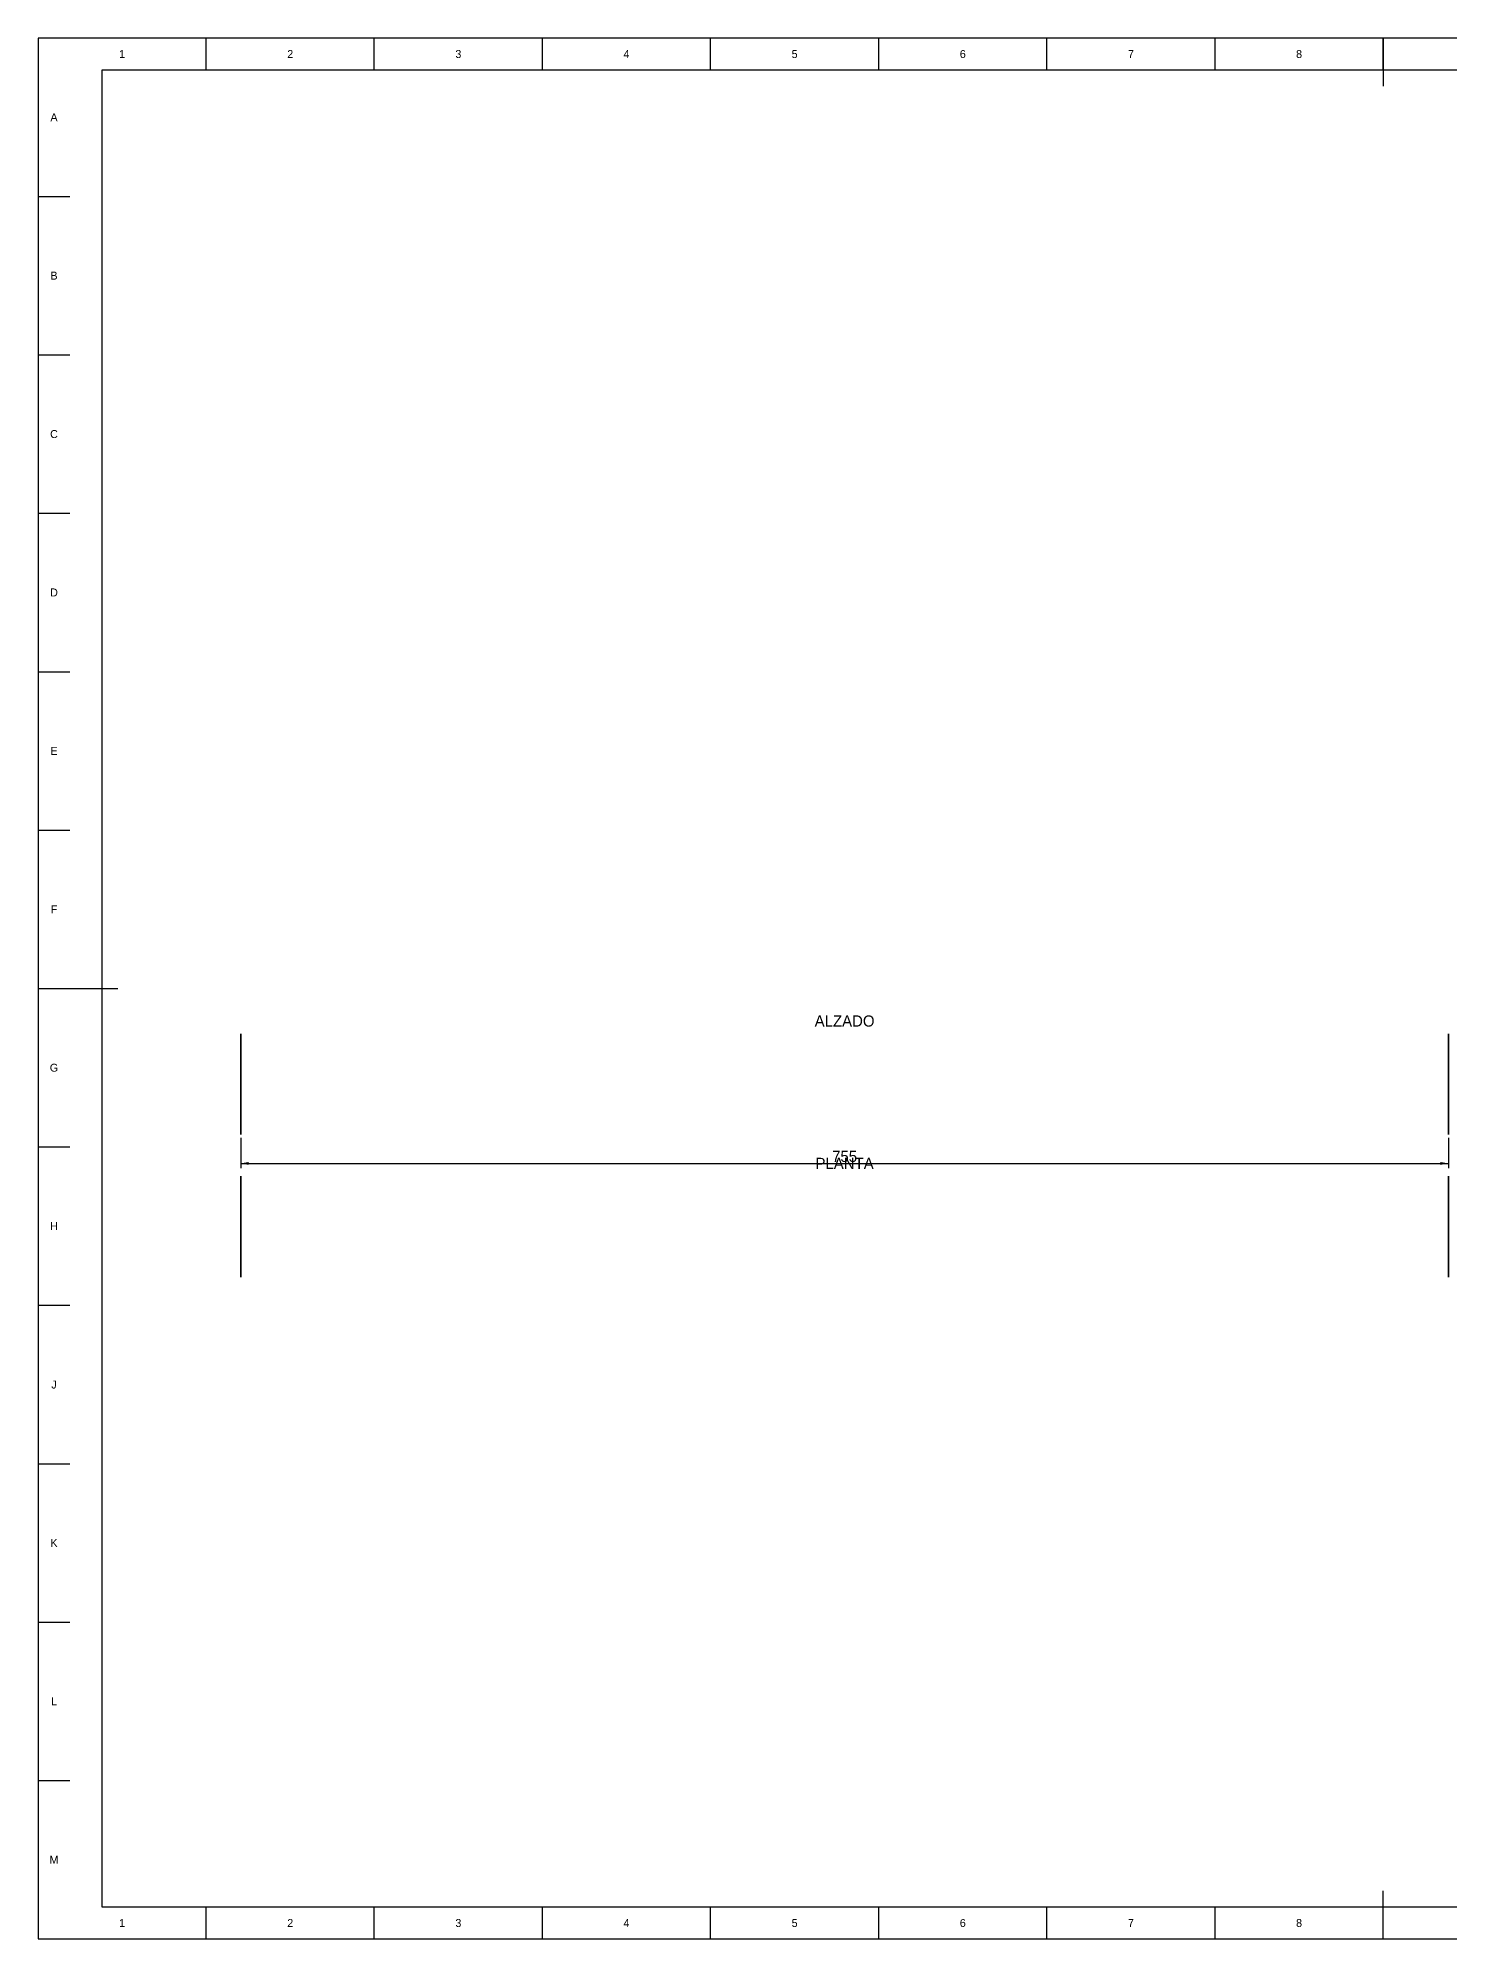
# Model space of a CAD drawing. Extents: x 0 to 1682, y 0 to 1188.
# Drawn here: x 0 to 883, y 0 to 1188 of the extents above; entities that cross this region are included whole.
import ezdxf
from ezdxf.enums import TextEntityAlignment as Align

# ---------------------------------------------------------------- set-up
doc = ezdxf.new("R2010")
doc.units = 0
for name, color, linetype in [('COTAS', 7, 'CONTINUOUS'), ('FINA', 7, 'CONTINUOUS'), ('NORMA', 7, 'CONTINUOUS'), ('TEXTO', 7, 'CONTINUOUS'), ('VISIBLE', 7, 'CONTINUOUS')]:
    doc.layers.add(name, color=color, linetype=linetype)

msp = doc.modelspace()

# ---------------------------------------------------------------- linework, layer by layer
at = {"layer": 'COTAS'}
for p, q in [((126.7933, 500.6825), (126.7933, 481.6825)), ((881.7933, 500.6825), (881.7933, 481.6825)), ((126.7933, 484.6825), (881.7933, 484.6825))]:
    msp.add_line(p, q, dxfattribs=at)
for points in [[(126.7933, 484.6825), (131.7933, 485.5825), (131.7933, 483.7825)], [(881.7933, 484.6825), (876.7933, 485.5825), (876.7933, 483.7825)]]:
    msp.add_solid(points, dxfattribs=at)
at = {"layer": 'FINA'}
for p, q in [((1682, 1188), (0, 1188)), ((0, 1188), (0, 0)), ((105.125, 1168), (105.125, 1188)), ((210.25, 1168), (210.25, 1188)), ((315.375, 1168), (315.375, 1188)), ((420.5, 1168), (420.5, 1188)), ((525.625, 1168), (525.625, 1188)), ((630.75, 1168), (630.75, 1188)), ((735.875, 1168), (735.875, 1188)), ((841, 1168), (841, 1188)), ((0, 1089), (20, 1089)), ((0, 990), (20, 990)), ((0, 891), (20, 891)), ((0, 792), (20, 792)), ((0, 693), (20, 693)), ((0, 594), (20, 594)), ((0, 495), (20, 495)), ((0, 396), (20, 396)), ((0, 297), (20, 297)), ((0, 198), (20, 198)), ((0, 99), (20, 99)), ((105.125, 0), (105.125, 20)), ((210.25, 0), (210.25, 20)), ((315.375, 0), (315.375, 20)), ((420.5, 0), (420.5, 20)), ((525.625, 0), (525.625, 20)), ((630.75, 0), (630.75, 20)), ((735.875, 0), (735.875, 20)), ((841, 0), (841, 20)), ((0, 0), (1682, 0))]:
    msp.add_line(p, q, dxfattribs=at)
at = {"layer": 'NORMA'}
for p, q in [((841, 1188), (841, 1158)), ((1662, 1168), (40, 1168)), ((40, 1168), (40, 20)), ((0, 594), (50, 594)), ((841, 0), (841, 30)), ((40, 20), (1662, 20))]:
    msp.add_line(p, q, dxfattribs=at)
at = {"layer": 'VISIBLE'}
for p, q in [((126.7933, 565.6825), (126.7933, 565.413)), ((126.7933, 565.413), (126.7933, 565.6825)), ((126.7933, 565.413), (126.7933, 564.6092)), ((126.7933, 564.6092), (126.7933, 565.413)), ((126.7933, 564.6092), (126.7933, 563.2847)), ((126.7933, 563.2847), (126.7933, 564.6092)), ((126.7933, 563.2847), (126.7933, 561.4623)), ((126.7933, 561.4623), (126.7933, 563.2847)), ((126.7933, 561.4623), (126.7933, 559.1731)), ((126.7933, 560.7816), (126.7933, 561.4623)), ((126.7933, 559.8539), (126.7933, 560.7816)), ((126.7933, 559.1731), (126.7933, 559.8539)), ((126.7933, 559.6825), (126.7933, 559.4643)), ((126.7933, 559.4643), (126.7933, 559.6825)), ((126.7933, 559.6824), (126.7933, 559.6825)), ((126.7933, 559.6825), (126.7933, 559.4645)), ((126.7933, 559.4643), (126.7933, 559.6824)), ((126.7933, 559.4645), (126.7933, 559.4643)), ((126.7933, 559.4643), (126.7933, 558.8136)), ((126.7933, 558.8136), (126.7933, 559.4643)), ((126.7933, 559.4639), (126.7933, 559.4643)), ((126.7933, 559.4643), (126.7933, 558.814)), ((126.7933, 558.8136), (126.7933, 559.4639)), ((126.7933, 559.1731), (126.7933, 558.3653)), ((126.7933, 557.2642), (126.7933, 559.1731)), ((126.7933, 558.814), (126.7933, 558.8136)), ((126.7933, 558.8136), (126.7933, 557.7414)), ((126.7933, 557.7414), (126.7933, 558.8136)), ((126.7933, 558.8129), (126.7933, 558.8136)), ((126.7933, 558.8136), (126.7933, 557.7421)), ((126.7933, 557.7414), (126.7933, 558.8129)), ((126.7933, 558.3653), (126.7933, 556.4564)), ((881.7933, 565.413), (881.7933, 565.6825)), ((881.7933, 565.6825), (881.7933, 565.413)), ((881.7933, 564.6092), (881.7933, 565.413)), ((881.7933, 565.413), (881.7933, 564.6092)), ((881.7933, 563.2847), (881.7933, 564.6092)), ((881.7933, 564.6092), (881.7933, 563.2847)), ((881.7933, 561.4623), (881.7933, 563.2847)), ((881.7933, 563.2847), (881.7933, 561.4623)), ((881.7933, 559.1731), (881.7933, 561.4623)), ((881.7933, 561.4623), (881.7933, 560.7816)), ((881.7933, 560.7816), (881.7933, 559.8539)), ((881.7933, 559.8539), (881.7933, 559.1731)), ((881.7933, 559.4643), (881.7933, 559.6825)), ((881.7933, 559.6825), (881.7933, 559.4643)), ((881.7933, 559.6825), (881.7933, 559.4661)), ((881.7933, 559.6807), (881.7933, 559.6825)), ((881.7933, 559.4643), (881.7933, 559.6807)), ((881.7933, 559.4661), (881.7933, 559.4643)), ((881.7933, 558.8136), (881.7933, 559.4643)), ((881.7933, 559.4643), (881.7933, 558.8136)), ((881.7933, 559.4643), (881.7933, 558.8189)), ((881.7933, 559.459), (881.7933, 559.4643)), ((881.7933, 558.8136), (881.7933, 559.459)), ((881.7933, 558.3653), (881.7933, 559.1731)), ((881.7933, 559.1731), (881.7933, 557.2642)), ((881.7933, 558.8189), (881.7933, 558.8136)), ((881.7933, 557.7414), (881.7933, 558.8136)), ((881.7933, 558.8136), (881.7933, 557.7414)), ((881.7933, 558.8136), (881.7933, 557.7502)), ((881.7933, 558.8048), (881.7933, 558.8136)), ((881.7933, 557.7414), (881.7933, 558.8048)), ((881.7933, 556.4564), (881.7933, 558.3653)), ((126.7933, 557.7421), (126.7933, 557.7414)), ((126.7933, 557.7414), (126.7933, 556.2661)), ((126.7933, 556.2661), (126.7933, 557.7414)), ((126.7933, 557.7405), (126.7933, 557.7414)), ((126.7933, 557.7414), (126.7933, 556.2671)), ((126.7933, 556.2661), (126.7933, 557.7405)), ((126.7933, 556.4564), (126.7933, 557.2642)), ((126.7933, 556.4564), (126.7933, 555.5352)), ((126.7933, 554.2797), (126.7933, 556.4564)), ((126.7933, 556.2671), (126.7933, 556.2661)), ((126.7933, 556.2661), (126.7933, 554.413)), ((126.7933, 554.413), (126.7933, 556.2661)), ((126.7933, 556.2649), (126.7933, 556.2661)), ((126.7933, 556.2661), (126.7933, 554.4142)), ((126.7933, 554.413), (126.7933, 556.2649)), ((126.7933, 555.5352), (126.7933, 553.3585)), ((126.7933, 554.4142), (126.7933, 554.413)), ((126.7933, 554.413), (126.7933, 552.2137)), ((126.7933, 552.2137), (126.7933, 554.413)), ((126.7933, 554.4116), (126.7933, 554.413)), ((126.7933, 554.413), (126.7933, 552.2152)), ((126.7933, 552.2137), (126.7933, 554.4116)), ((126.7933, 553.3585), (126.7933, 554.2797)), ((126.7933, 553.3585), (126.7933, 552.3397)), ((126.7933, 550.9513), (126.7933, 553.3585)), ((126.7933, 552.3397), (126.7933, 549.9325)), ((126.7933, 552.2152), (126.7933, 552.2137)), ((126.7933, 552.2137), (126.7933, 549.7059)), ((126.7933, 549.7059), (126.7933, 552.2137)), ((126.7933, 552.2121), (126.7933, 552.2137)), ((126.7933, 552.2137), (126.7933, 549.7076)), ((126.7933, 549.7059), (126.7933, 552.2121)), ((126.7933, 549.9325), (126.7933, 550.9513)), ((126.7933, 549.9325), (126.7933, 548.8336)), ((126.7933, 547.3359), (126.7933, 549.9325)), ((126.7933, 549.7076), (126.7933, 549.7059)), ((126.7933, 549.7059), (126.7933, 546.9325)), ((126.7933, 546.9325), (126.7933, 549.7059)), ((126.7933, 549.7041), (126.7933, 549.7059)), ((126.7933, 549.7059), (126.7933, 546.9343)), ((126.7933, 546.9325), (126.7933, 549.7041)), ((126.7933, 548.8336), (126.7933, 546.237)), ((126.7933, 546.237), (126.7933, 547.3359)), ((126.7933, 546.9343), (126.7933, 546.9325)), ((126.7933, 546.9325), (126.7933, 543.9409)), ((126.7933, 543.9409), (126.7933, 546.9325)), ((126.7933, 546.9305), (126.7933, 546.9325)), ((126.7933, 546.9325), (126.7933, 543.9429)), ((126.7933, 543.9409), (126.7933, 546.9305)), ((881.7933, 557.7502), (881.7933, 557.7414)), ((881.7933, 556.2661), (881.7933, 557.7414)), ((881.7933, 557.7414), (881.7933, 556.2661)), ((881.7933, 557.7414), (881.7933, 556.2782)), ((881.7933, 557.7293), (881.7933, 557.7414)), ((881.7933, 556.2661), (881.7933, 557.7293)), ((881.7933, 557.2642), (881.7933, 556.4564)), ((881.7933, 555.5352), (881.7933, 556.4564)), ((881.7933, 556.4564), (881.7933, 554.2797)), ((881.7933, 556.2782), (881.7933, 556.2661)), ((881.7933, 554.413), (881.7933, 556.2661)), ((881.7933, 556.2661), (881.7933, 554.413)), ((881.7933, 556.2661), (881.7933, 554.4282)), ((881.7933, 556.251), (881.7933, 556.2661)), ((881.7933, 554.413), (881.7933, 556.251)), ((881.7933, 553.3585), (881.7933, 555.5352)), ((881.7933, 554.4282), (881.7933, 554.413)), ((881.7933, 552.2137), (881.7933, 554.413)), ((881.7933, 554.413), (881.7933, 552.2137)), ((881.7933, 554.413), (881.7933, 552.2317)), ((881.7933, 554.395), (881.7933, 554.413)), ((881.7933, 552.2137), (881.7933, 554.395)), ((881.7933, 554.2797), (881.7933, 553.3585)), ((881.7933, 552.3397), (881.7933, 553.3585)), ((881.7933, 553.3585), (881.7933, 550.9513)), ((881.7933, 549.9325), (881.7933, 552.3397)), ((881.7933, 552.2317), (881.7933, 552.2137)), ((881.7933, 549.7059), (881.7933, 552.2137)), ((881.7933, 552.2137), (881.7933, 549.7059)), ((881.7933, 552.2137), (881.7933, 549.7265)), ((881.7933, 552.1932), (881.7933, 552.2137)), ((881.7933, 549.7059), (881.7933, 552.1932)), ((881.7933, 550.9513), (881.7933, 549.9325)), ((881.7933, 548.8336), (881.7933, 549.9325)), ((881.7933, 549.9325), (881.7933, 547.3359)), ((881.7933, 549.7265), (881.7933, 549.7059)), ((881.7933, 546.9325), (881.7933, 549.7059)), ((881.7933, 549.7059), (881.7933, 546.9325)), ((881.7933, 549.7059), (881.7933, 546.9552)), ((881.7933, 549.6832), (881.7933, 549.7059)), ((881.7933, 546.9325), (881.7933, 549.6832)), ((881.7933, 546.237), (881.7933, 548.8336)), ((881.7933, 547.3359), (881.7933, 546.237)), ((881.7933, 546.9552), (881.7933, 546.9325)), ((881.7933, 543.9409), (881.7933, 546.9325)), ((881.7933, 546.9325), (881.7933, 543.9409)), ((881.7933, 546.9325), (881.7933, 543.9654)), ((881.7933, 546.908), (881.7933, 546.9325)), ((881.7933, 543.9409), (881.7933, 546.908)), ((126.7933, 546.237), (126.7933, 545.0768)), ((126.7933, 543.4955), (126.7933, 546.237)), ((126.7933, 545.0768), (126.7933, 542.3353)), ((126.7933, 543.9429), (126.7933, 543.9409)), ((126.7933, 543.9409), (126.7933, 540.7824)), ((126.7933, 540.7824), (126.7933, 543.9409)), ((126.7933, 543.9389), (126.7933, 543.9409)), ((126.7933, 543.9409), (126.7933, 540.7845)), ((126.7933, 540.7824), (126.7933, 543.9389)), ((126.7933, 542.3353), (126.7933, 543.4955)), ((126.7933, 542.3353), (126.7933, 541.1336)), ((126.7933, 539.4958), (126.7933, 542.3353)), ((126.7933, 541.1336), (126.7933, 538.2941)), ((126.7933, 540.7845), (126.7933, 540.7824)), ((126.7933, 540.7824), (126.7933, 537.5109)), ((126.7933, 537.5109), (126.7933, 540.7824)), ((126.7933, 540.7802), (126.7933, 540.7824)), ((126.7933, 540.7824), (126.7933, 537.5131)), ((126.7933, 537.5109), (126.7933, 540.7802)), ((126.7933, 538.2941), (126.7933, 539.4958)), ((126.7933, 538.2941), (126.7933, 537.0714)), ((126.7933, 535.4051), (126.7933, 538.2941)), ((126.7933, 537.5131), (126.7933, 537.5109)), ((126.7933, 537.5109), (126.7933, 534.1825)), ((126.7933, 534.1825), (126.7933, 537.5109)), ((126.7933, 537.5087), (126.7933, 537.5109)), ((126.7933, 537.5109), (126.7933, 534.1847)), ((126.7933, 534.1825), (126.7933, 537.5087)), ((126.7933, 537.0714), (126.7933, 534.1825)), ((126.7933, 534.1825), (126.7933, 535.4051)), ((881.7933, 545.0768), (881.7933, 546.237)), ((881.7933, 546.237), (881.7933, 543.4955)), ((881.7933, 542.3353), (881.7933, 545.0768)), ((881.7933, 543.9654), (881.7933, 543.9409)), ((881.7933, 540.7824), (881.7933, 543.9409)), ((881.7933, 543.9409), (881.7933, 540.7824)), ((881.7933, 543.9409), (881.7933, 540.8083)), ((881.7933, 543.9151), (881.7933, 543.9409)), ((881.7933, 540.7824), (881.7933, 543.9151)), ((881.7933, 543.4955), (881.7933, 542.3353)), ((881.7933, 541.1336), (881.7933, 542.3353)), ((881.7933, 542.3353), (881.7933, 539.4958)), ((881.7933, 538.2941), (881.7933, 541.1336)), ((881.7933, 540.8083), (881.7933, 540.7824)), ((881.7933, 537.5109), (881.7933, 540.7824)), ((881.7933, 540.7824), (881.7933, 537.5109)), ((881.7933, 540.7824), (881.7933, 537.5377)), ((881.7933, 540.7556), (881.7933, 540.7824)), ((881.7933, 537.5109), (881.7933, 540.7556)), ((881.7933, 539.4958), (881.7933, 538.2941)), ((881.7933, 537.0714), (881.7933, 538.2941)), ((881.7933, 538.2941), (881.7933, 535.4051)), ((881.7933, 537.5377), (881.7933, 537.5109)), ((881.7933, 534.1825), (881.7933, 537.5109)), ((881.7933, 537.5109), (881.7933, 534.1825)), ((881.7933, 537.5109), (881.7933, 534.2098)), ((881.7933, 537.4837), (881.7933, 537.5109)), ((881.7933, 534.1825), (881.7933, 537.4837)), ((881.7933, 534.1825), (881.7933, 537.0714)), ((881.7933, 535.4051), (881.7933, 534.1825)), ((126.7933, 534.1847), (126.7933, 534.1825)), ((126.7933, 534.1825), (126.7933, 532.9599)), ((126.7933, 531.2936), (126.7933, 534.1825)), ((126.7933, 534.1825), (126.7933, 530.8541)), ((126.7933, 530.8541), (126.7933, 534.1825)), ((126.7933, 534.1803), (126.7933, 534.1825)), ((126.7933, 534.1825), (126.7933, 530.8563)), ((126.7933, 530.8541), (126.7933, 534.1803)), ((126.7933, 532.9599), (126.7933, 530.0709)), ((126.7933, 530.0709), (126.7933, 531.2936)), ((126.7933, 530.8563), (126.7933, 530.8541)), ((126.7933, 530.8541), (126.7933, 527.5826)), ((126.7933, 527.5826), (126.7933, 530.8541)), ((126.7933, 530.8519), (126.7933, 530.8541)), ((126.7933, 530.8541), (126.7933, 527.5848)), ((126.7933, 527.5826), (126.7933, 530.8519)), ((126.7933, 530.0709), (126.7933, 528.8692)), ((126.7933, 527.2314), (126.7933, 530.0709)), ((126.7933, 528.8692), (126.7933, 526.0297)), ((126.7933, 527.5848), (126.7933, 527.5826)), ((126.7933, 527.5826), (126.7933, 524.4241)), ((126.7933, 524.4241), (126.7933, 527.5826)), ((126.7933, 527.5805), (126.7933, 527.5826)), ((126.7933, 527.5826), (126.7933, 524.4261)), ((126.7933, 524.4241), (126.7933, 527.5805)), ((126.7933, 526.0297), (126.7933, 527.2314)), ((126.7933, 526.0297), (126.7933, 524.8695)), ((126.7933, 523.2882), (126.7933, 526.0297)), ((126.7933, 524.8695), (126.7933, 522.128)), ((126.7933, 524.4261), (126.7933, 524.4241)), ((126.7933, 524.4241), (126.7933, 521.4325)), ((126.7933, 521.4325), (126.7933, 524.4241)), ((126.7933, 524.4221), (126.7933, 524.4241)), ((126.7933, 524.4241), (126.7933, 521.4345)), ((126.7933, 521.4325), (126.7933, 524.4221)), ((126.7933, 522.128), (126.7933, 523.2882)), ((881.7933, 534.2098), (881.7933, 534.1825)), ((881.7933, 532.9599), (881.7933, 534.1825)), ((881.7933, 534.1825), (881.7933, 531.2936)), ((881.7933, 530.8541), (881.7933, 534.1825)), ((881.7933, 534.1825), (881.7933, 530.8541)), ((881.7933, 534.1825), (881.7933, 530.8813)), ((881.7933, 534.1552), (881.7933, 534.1825)), ((881.7933, 530.8541), (881.7933, 534.1552)), ((881.7933, 530.0709), (881.7933, 532.9599)), ((881.7933, 531.2936), (881.7933, 530.0709)), ((881.7933, 530.8813), (881.7933, 530.8541)), ((881.7933, 527.5826), (881.7933, 530.8541)), ((881.7933, 530.8541), (881.7933, 527.5826)), ((881.7933, 530.8541), (881.7933, 527.6094)), ((881.7933, 530.8273), (881.7933, 530.8541)), ((881.7933, 527.5826), (881.7933, 530.8273)), ((881.7933, 528.8692), (881.7933, 530.0709)), ((881.7933, 530.0709), (881.7933, 527.2314)), ((881.7933, 526.0297), (881.7933, 528.8692)), ((881.7933, 527.6094), (881.7933, 527.5826)), ((881.7933, 524.4241), (881.7933, 527.5826)), ((881.7933, 527.5826), (881.7933, 524.4241)), ((881.7933, 527.5826), (881.7933, 524.4499)), ((881.7933, 527.5567), (881.7933, 527.5826)), ((881.7933, 524.4241), (881.7933, 527.5567)), ((881.7933, 527.2314), (881.7933, 526.0297)), ((881.7933, 524.8695), (881.7933, 526.0297)), ((881.7933, 526.0297), (881.7933, 523.2882)), ((881.7933, 522.128), (881.7933, 524.8695)), ((881.7933, 524.4499), (881.7933, 524.4241)), ((881.7933, 521.4325), (881.7933, 524.4241)), ((881.7933, 524.4241), (881.7933, 521.4325)), ((881.7933, 524.4241), (881.7933, 521.457)), ((881.7933, 524.3996), (881.7933, 524.4241)), ((881.7933, 521.4325), (881.7933, 524.3996)), ((881.7933, 523.2882), (881.7933, 522.128)), ((126.7933, 522.128), (126.7933, 521.0291)), ((126.7933, 519.5314), (126.7933, 522.128)), ((126.7933, 521.4345), (126.7933, 521.4325)), ((126.7933, 521.4325), (126.7933, 518.6591)), ((126.7933, 518.6591), (126.7933, 521.4325)), ((126.7933, 521.4307), (126.7933, 521.4325)), ((126.7933, 521.4325), (126.7933, 518.6609)), ((126.7933, 518.6591), (126.7933, 521.4307)), ((126.7933, 521.0291), (126.7933, 518.4325)), ((126.7933, 518.4325), (126.7933, 519.5314)), ((126.7933, 518.6609), (126.7933, 518.6591)), ((126.7933, 518.6591), (126.7933, 516.1513)), ((126.7933, 516.1513), (126.7933, 518.6591)), ((126.7933, 518.6574), (126.7933, 518.6591)), ((126.7933, 518.6591), (126.7933, 516.1529)), ((126.7933, 516.1513), (126.7933, 518.6574)), ((126.7933, 518.4325), (126.7933, 517.4137)), ((126.7933, 516.0253), (126.7933, 518.4325)), ((126.7933, 517.4137), (126.7933, 515.0065)), ((126.7933, 516.1529), (126.7933, 516.1513)), ((126.7933, 516.1513), (126.7933, 513.952)), ((126.7933, 513.952), (126.7933, 516.1513)), ((126.7933, 516.1498), (126.7933, 516.1513)), ((126.7933, 516.1513), (126.7933, 513.9534)), ((126.7933, 513.952), (126.7933, 516.1498)), ((126.7933, 515.0065), (126.7933, 516.0253)), ((126.7933, 515.0065), (126.7933, 514.0853)), ((126.7933, 512.8298), (126.7933, 515.0065)), ((126.7933, 514.0853), (126.7933, 511.9086)), ((126.7933, 513.9534), (126.7933, 513.952)), ((126.7933, 513.952), (126.7933, 512.0988)), ((126.7933, 512.0988), (126.7933, 513.952)), ((126.7933, 513.9508), (126.7933, 513.952)), ((126.7933, 513.952), (126.7933, 512.1001)), ((126.7933, 512.0988), (126.7933, 513.9508)), ((126.7933, 511.9086), (126.7933, 512.8298)), ((126.7933, 512.1001), (126.7933, 512.0988)), ((126.7933, 512.0988), (126.7933, 510.6236)), ((126.7933, 510.6236), (126.7933, 512.0988)), ((126.7933, 512.0979), (126.7933, 512.0988)), ((126.7933, 512.0988), (126.7933, 510.6245)), ((126.7933, 510.6236), (126.7933, 512.0979)), ((126.7933, 511.9086), (126.7933, 511.1008)), ((126.7933, 509.9997), (126.7933, 511.9086)), ((126.7933, 511.1008), (126.7933, 509.1919)), ((881.7933, 521.0291), (881.7933, 522.128)), ((881.7933, 522.128), (881.7933, 519.5314)), ((881.7933, 521.457), (881.7933, 521.4325)), ((881.7933, 518.6591), (881.7933, 521.4325)), ((881.7933, 521.4325), (881.7933, 518.6591)), ((881.7933, 521.4325), (881.7933, 518.6818)), ((881.7933, 521.4098), (881.7933, 521.4325)), ((881.7933, 518.6591), (881.7933, 521.4098)), ((881.7933, 518.4325), (881.7933, 521.0291)), ((881.7933, 519.5314), (881.7933, 518.4325)), ((881.7933, 518.6818), (881.7933, 518.6591)), ((881.7933, 516.1513), (881.7933, 518.6591)), ((881.7933, 518.6591), (881.7933, 516.1513)), ((881.7933, 518.6591), (881.7933, 516.1718)), ((881.7933, 518.6385), (881.7933, 518.6591)), ((881.7933, 516.1513), (881.7933, 518.6385)), ((881.7933, 517.4137), (881.7933, 518.4325)), ((881.7933, 518.4325), (881.7933, 516.0253)), ((881.7933, 515.0065), (881.7933, 517.4137)), ((881.7933, 516.1718), (881.7933, 516.1513)), ((881.7933, 513.952), (881.7933, 516.1513)), ((881.7933, 516.1513), (881.7933, 513.952)), ((881.7933, 516.1513), (881.7933, 513.97)), ((881.7933, 516.1333), (881.7933, 516.1513)), ((881.7933, 513.952), (881.7933, 516.1333)), ((881.7933, 516.0253), (881.7933, 515.0065)), ((881.7933, 514.0853), (881.7933, 515.0065)), ((881.7933, 515.0065), (881.7933, 512.8298)), ((881.7933, 511.9086), (881.7933, 514.0853)), ((881.7933, 513.97), (881.7933, 513.952)), ((881.7933, 512.0988), (881.7933, 513.952)), ((881.7933, 513.952), (881.7933, 512.0988)), ((881.7933, 513.952), (881.7933, 512.114)), ((881.7933, 513.9368), (881.7933, 513.952)), ((881.7933, 512.0988), (881.7933, 513.9368)), ((881.7933, 512.8298), (881.7933, 511.9086)), ((881.7933, 512.114), (881.7933, 512.0988)), ((881.7933, 510.6236), (881.7933, 512.0988)), ((881.7933, 512.0988), (881.7933, 510.6236)), ((881.7933, 512.0988), (881.7933, 510.6357)), ((881.7933, 512.0868), (881.7933, 512.0988)), ((881.7933, 510.6236), (881.7933, 512.0868)), ((881.7933, 511.1008), (881.7933, 511.9086)), ((881.7933, 511.9086), (881.7933, 509.9997)), ((881.7933, 509.1919), (881.7933, 511.1008)), ((126.7933, 510.6245), (126.7933, 510.6236)), ((126.7933, 510.6236), (126.7933, 509.5514)), ((126.7933, 509.5514), (126.7933, 510.6236)), ((126.7933, 510.6229), (126.7933, 510.6236)), ((126.7933, 510.6236), (126.7933, 509.5521)), ((126.7933, 509.5514), (126.7933, 510.6229)), ((126.7933, 509.1919), (126.7933, 509.9997)), ((126.7933, 509.5521), (126.7933, 509.5514)), ((126.7933, 509.5514), (126.7933, 508.9007)), ((126.7933, 508.9007), (126.7933, 509.5514)), ((126.7933, 509.551), (126.7933, 509.5514)), ((126.7933, 509.5514), (126.7933, 508.9011)), ((126.7933, 508.9007), (126.7933, 509.551)), ((126.7933, 509.1919), (126.7933, 508.5111)), ((126.7933, 507.5834), (126.7933, 509.1919)), ((126.7933, 508.9011), (126.7933, 508.9007)), ((126.7933, 508.9007), (126.7933, 508.6825)), ((126.7933, 508.6825), (126.7933, 508.9007)), ((126.7933, 508.9005), (126.7933, 508.9007)), ((126.7933, 508.9007), (126.7933, 508.6826)), ((126.7933, 508.6825), (126.7933, 508.9005)), ((126.7933, 508.6826), (126.7933, 508.6825)), ((126.7933, 508.5111), (126.7933, 506.9027)), ((126.7933, 506.9027), (126.7933, 507.5834)), ((126.7933, 506.9027), (126.7933, 506.3608)), ((126.7933, 505.6222), (126.7933, 506.9027)), ((126.7933, 506.3608), (126.7933, 505.0803)), ((126.7933, 505.0803), (126.7933, 505.6222)), ((126.7933, 505.0803), (126.7933, 504.6864)), ((126.7933, 504.1497), (126.7933, 505.0803)), ((126.7933, 504.6864), (126.7933, 503.7558)), ((126.7933, 503.7558), (126.7933, 504.1497)), ((126.7933, 503.7558), (126.7933, 503.5168)), ((126.7933, 503.191), (126.7933, 503.7558)), ((126.7933, 503.5168), (126.7933, 502.952)), ((126.7933, 502.952), (126.7933, 503.191)), ((126.7933, 502.952), (126.7933, 502.8718)), ((126.7933, 502.7626), (126.7933, 502.952)), ((126.7933, 502.8718), (126.7933, 502.6825)), ((126.7933, 502.6825), (126.7933, 502.7626)), ((881.7933, 510.6357), (881.7933, 510.6236)), ((881.7933, 509.5514), (881.7933, 510.6236)), ((881.7933, 510.6236), (881.7933, 509.5514)), ((881.7933, 510.6236), (881.7933, 509.5602)), ((881.7933, 510.6148), (881.7933, 510.6236)), ((881.7933, 509.5514), (881.7933, 510.6148)), ((881.7933, 509.9997), (881.7933, 509.1919)), ((881.7933, 509.5602), (881.7933, 509.5514)), ((881.7933, 508.9007), (881.7933, 509.5514)), ((881.7933, 509.5514), (881.7933, 508.9007)), ((881.7933, 509.5514), (881.7933, 508.906)), ((881.7933, 509.5461), (881.7933, 509.5514)), ((881.7933, 508.9007), (881.7933, 509.5461)), ((881.7933, 508.5111), (881.7933, 509.1919)), ((881.7933, 509.1919), (881.7933, 507.5834)), ((881.7933, 508.906), (881.7933, 508.9007)), ((881.7933, 508.6825), (881.7933, 508.9007)), ((881.7933, 508.9007), (881.7933, 508.6825)), ((881.7933, 508.9007), (881.7933, 508.6843)), ((881.7933, 508.8989), (881.7933, 508.9007)), ((881.7933, 508.6825), (881.7933, 508.8989)), ((881.7933, 508.6843), (881.7933, 508.6825)), ((881.7933, 506.9027), (881.7933, 508.5111)), ((881.7933, 507.5834), (881.7933, 506.9027)), ((881.7933, 506.3608), (881.7933, 506.9027)), ((881.7933, 506.9027), (881.7933, 505.6222)), ((881.7933, 505.0803), (881.7933, 506.3608)), ((881.7933, 505.6222), (881.7933, 505.0803)), ((881.7933, 504.6864), (881.7933, 505.0803)), ((881.7933, 505.0803), (881.7933, 504.1497)), ((881.7933, 503.7558), (881.7933, 504.6864)), ((881.7933, 504.1497), (881.7933, 503.7558)), ((881.7933, 503.5168), (881.7933, 503.7558)), ((881.7933, 503.7558), (881.7933, 503.191)), ((881.7933, 502.952), (881.7933, 503.5168)), ((881.7933, 503.191), (881.7933, 502.952)), ((881.7933, 502.8718), (881.7933, 502.952)), ((881.7933, 502.952), (881.7933, 502.7626)), ((881.7933, 502.6825), (881.7933, 502.8718)), ((881.7933, 502.7626), (881.7933, 502.6825)), ((126.7933, 476.4931), (126.7933, 476.6825)), ((126.7933, 476.6825), (126.7933, 476.6024)), ((126.7933, 476.6024), (126.7933, 476.413)), ((126.7933, 476.413), (126.7933, 476.4931)), ((126.7933, 475.8482), (126.7933, 476.413)), ((126.7933, 476.413), (126.7933, 476.174)), ((126.7933, 476.174), (126.7933, 475.6092)), ((126.7933, 475.6092), (126.7933, 475.8482)), ((126.7933, 474.6785), (126.7933, 475.6092)), ((126.7933, 475.6092), (126.7933, 475.2153)), ((126.7933, 475.2153), (126.7933, 474.2847)), ((881.7933, 476.6825), (881.7933, 476.4931)), ((881.7933, 476.6024), (881.7933, 476.6825)), ((881.7933, 476.413), (881.7933, 476.6024)), ((881.7933, 476.4931), (881.7933, 476.413)), ((881.7933, 476.413), (881.7933, 475.8482)), ((881.7933, 476.174), (881.7933, 476.413)), ((881.7933, 475.6092), (881.7933, 476.174)), ((881.7933, 475.8482), (881.7933, 475.6092)), ((881.7933, 475.6092), (881.7933, 474.6785)), ((881.7933, 475.2153), (881.7933, 475.6092)), ((881.7933, 474.2847), (881.7933, 475.2153)), ((126.7933, 474.2847), (126.7933, 474.6785)), ((126.7933, 473.0042), (126.7933, 474.2847)), ((126.7933, 474.2847), (126.7933, 473.7428)), ((126.7933, 473.7428), (126.7933, 472.4623)), ((126.7933, 472.4623), (126.7933, 473.0042)), ((126.7933, 470.8539), (126.7933, 472.4623)), ((126.7933, 472.4623), (126.7933, 471.7816)), ((126.7933, 471.7816), (126.7933, 470.1731)), ((126.7933, 470.1731), (126.7933, 470.8539)), ((126.7933, 470.4643), (126.7933, 470.6825)), ((126.7933, 470.6825), (126.7933, 470.4643)), ((126.7933, 470.6825), (126.7933, 470.4645)), ((126.7933, 470.6824), (126.7933, 470.6825)), ((126.7933, 470.4643), (126.7933, 470.6824)), ((126.7933, 470.4645), (126.7933, 470.4643)), ((126.7933, 469.8136), (126.7933, 470.4643)), ((126.7933, 470.4643), (126.7933, 469.8136)), ((126.7933, 470.4643), (126.7933, 469.814)), ((126.7933, 470.4639), (126.7933, 470.4643)), ((126.7933, 469.8136), (126.7933, 470.4639)), ((126.7933, 468.2642), (126.7933, 470.1731)), ((126.7933, 470.1731), (126.7933, 469.3653)), ((126.7933, 469.814), (126.7933, 469.8136)), ((126.7933, 468.7414), (126.7933, 469.8136)), ((126.7933, 469.8136), (126.7933, 468.7414)), ((126.7933, 469.8136), (126.7933, 468.7421)), ((126.7933, 469.8129), (126.7933, 469.8136)), ((126.7933, 468.7414), (126.7933, 469.8129)), ((126.7933, 469.3653), (126.7933, 467.4564)), ((126.7933, 468.7421), (126.7933, 468.7414)), ((126.7933, 467.2661), (126.7933, 468.7414)), ((126.7933, 468.7414), (126.7933, 467.2661)), ((126.7933, 468.7414), (126.7933, 467.2671)), ((126.7933, 468.7405), (126.7933, 468.7414)), ((126.7933, 467.2661), (126.7933, 468.7405)), ((126.7933, 467.4564), (126.7933, 468.2642)), ((126.7933, 465.2797), (126.7933, 467.4564)), ((126.7933, 467.4564), (126.7933, 466.5352)), ((126.7933, 467.2671), (126.7933, 467.2661)), ((126.7933, 465.413), (126.7933, 467.2661)), ((126.7933, 467.2661), (126.7933, 465.413)), ((126.7933, 467.2661), (126.7933, 465.4142)), ((126.7933, 467.2649), (126.7933, 467.2661)), ((126.7933, 465.413), (126.7933, 467.2649)), ((126.7933, 466.5352), (126.7933, 464.3585)), ((126.7933, 465.4142), (126.7933, 465.413)), ((126.7933, 463.2137), (126.7933, 465.413)), ((126.7933, 465.413), (126.7933, 463.2137)), ((126.7933, 465.413), (126.7933, 463.2152)), ((126.7933, 465.4116), (126.7933, 465.413)), ((126.7933, 463.2137), (126.7933, 465.4116)), ((126.7933, 464.3585), (126.7933, 465.2797)), ((126.7933, 461.9513), (126.7933, 464.3585)), ((126.7933, 464.3585), (126.7933, 463.3397)), ((126.7933, 463.3397), (126.7933, 461.9513)), ((881.7933, 474.6785), (881.7933, 474.2847)), ((881.7933, 474.2847), (881.7933, 473.0042)), ((881.7933, 473.7428), (881.7933, 474.2847)), ((881.7933, 472.4623), (881.7933, 473.7428)), ((881.7933, 473.0042), (881.7933, 472.4623)), ((881.7933, 472.4623), (881.7933, 470.8539)), ((881.7933, 471.7816), (881.7933, 472.4623)), ((881.7933, 470.1731), (881.7933, 471.7816)), ((881.7933, 470.8539), (881.7933, 470.1731)), ((881.7933, 470.6825), (881.7933, 470.4643)), ((881.7933, 470.4643), (881.7933, 470.6825)), ((881.7933, 470.6807), (881.7933, 470.6825)), ((881.7933, 470.6825), (881.7933, 470.4661)), ((881.7933, 470.4643), (881.7933, 470.6807)), ((881.7933, 470.4661), (881.7933, 470.4643)), ((881.7933, 470.4643), (881.7933, 469.8136)), ((881.7933, 469.8136), (881.7933, 470.4643)), ((881.7933, 470.459), (881.7933, 470.4643)), ((881.7933, 470.4643), (881.7933, 469.8189)), ((881.7933, 469.8136), (881.7933, 470.459)), ((881.7933, 470.1731), (881.7933, 468.2642)), ((881.7933, 469.3653), (881.7933, 470.1731)), ((881.7933, 469.8189), (881.7933, 469.8136)), ((881.7933, 469.8136), (881.7933, 468.7414)), ((881.7933, 468.7414), (881.7933, 469.8136)), ((881.7933, 469.8048), (881.7933, 469.8136)), ((881.7933, 469.8136), (881.7933, 468.7502)), ((881.7933, 468.7414), (881.7933, 469.8048)), ((881.7933, 467.4564), (881.7933, 469.3653)), ((881.7933, 468.7502), (881.7933, 468.7414)), ((881.7933, 468.7414), (881.7933, 467.2661)), ((881.7933, 467.2661), (881.7933, 468.7414)), ((881.7933, 468.7293), (881.7933, 468.7414)), ((881.7933, 468.7414), (881.7933, 467.2782)), ((881.7933, 467.2661), (881.7933, 468.7293)), ((881.7933, 468.2642), (881.7933, 467.4564)), ((881.7933, 467.4564), (881.7933, 465.2797)), ((881.7933, 466.5352), (881.7933, 467.4564)), ((881.7933, 467.2782), (881.7933, 467.2661)), ((881.7933, 467.2661), (881.7933, 465.413)), ((881.7933, 465.413), (881.7933, 467.2661)), ((881.7933, 467.251), (881.7933, 467.2661)), ((881.7933, 467.2661), (881.7933, 465.4282)), ((881.7933, 465.413), (881.7933, 467.251)), ((881.7933, 464.3585), (881.7933, 466.5352)), ((881.7933, 465.4282), (881.7933, 465.413)), ((881.7933, 465.413), (881.7933, 463.2137)), ((881.7933, 463.2137), (881.7933, 465.413)), ((881.7933, 465.395), (881.7933, 465.413)), ((881.7933, 465.413), (881.7933, 463.2317)), ((881.7933, 463.2137), (881.7933, 465.395)), ((881.7933, 465.2797), (881.7933, 464.3585)), ((881.7933, 464.3585), (881.7933, 461.9513)), ((881.7933, 463.3397), (881.7933, 464.3585)), ((881.7933, 461.9513), (881.7933, 463.3397)), ((126.7933, 463.2152), (126.7933, 463.2137)), ((126.7933, 460.7059), (126.7933, 463.2137)), ((126.7933, 463.2137), (126.7933, 460.7059)), ((126.7933, 463.2137), (126.7933, 460.7076)), ((126.7933, 463.2121), (126.7933, 463.2137)), ((126.7933, 460.7059), (126.7933, 463.2121)), ((126.7933, 460.9325), (126.7933, 461.9513)), ((126.7933, 461.9513), (126.7933, 460.9325)), ((126.7933, 458.3359), (126.7933, 460.9325)), ((126.7933, 460.9325), (126.7933, 457.237)), ((126.7933, 460.7076), (126.7933, 460.7059)), ((126.7933, 457.9325), (126.7933, 460.7059)), ((126.7933, 460.7059), (126.7933, 457.9325)), ((126.7933, 460.7059), (126.7933, 457.9343)), ((126.7933, 460.7041), (126.7933, 460.7059)), ((126.7933, 457.9325), (126.7933, 460.7041)), ((126.7933, 457.237), (126.7933, 458.3359)), ((126.7933, 457.9343), (126.7933, 457.9325)), ((126.7933, 454.9409), (126.7933, 457.9325)), ((126.7933, 457.9325), (126.7933, 454.9409)), ((126.7933, 457.9325), (126.7933, 454.9429)), ((126.7933, 457.9305), (126.7933, 457.9325)), ((126.7933, 454.9409), (126.7933, 457.9305)), ((126.7933, 454.4955), (126.7933, 457.237)), ((126.7933, 457.237), (126.7933, 453.3353)), ((126.7933, 454.9429), (126.7933, 454.9409)), ((126.7933, 451.7824), (126.7933, 454.9409)), ((126.7933, 454.9409), (126.7933, 451.7824)), ((126.7933, 454.9409), (126.7933, 451.7845)), ((126.7933, 454.9389), (126.7933, 454.9409)), ((126.7933, 451.7824), (126.7933, 454.9389)), ((126.7933, 453.3353), (126.7933, 454.4955)), ((126.7933, 450.4958), (126.7933, 453.3353)), ((126.7933, 453.3353), (126.7933, 449.2941)), ((126.7933, 451.7845), (126.7933, 451.7824)), ((126.7933, 448.5109), (126.7933, 451.7824)), ((126.7933, 451.7824), (126.7933, 448.5109)), ((126.7933, 451.7824), (126.7933, 448.5131)), ((126.7933, 451.7802), (126.7933, 451.7824)), ((126.7933, 448.5109), (126.7933, 451.7802)), ((881.7933, 463.2317), (881.7933, 463.2137)), ((881.7933, 463.2137), (881.7933, 460.7059)), ((881.7933, 460.7059), (881.7933, 463.2137)), ((881.7933, 463.1932), (881.7933, 463.2137)), ((881.7933, 463.2137), (881.7933, 460.7265)), ((881.7933, 460.7059), (881.7933, 463.1932)), ((881.7933, 461.9513), (881.7933, 460.9325)), ((881.7933, 460.9325), (881.7933, 461.9513)), ((881.7933, 460.9325), (881.7933, 458.3359)), ((881.7933, 457.237), (881.7933, 460.9325)), ((881.7933, 460.7265), (881.7933, 460.7059)), ((881.7933, 460.7059), (881.7933, 457.9325)), ((881.7933, 457.9325), (881.7933, 460.7059)), ((881.7933, 460.6832), (881.7933, 460.7059)), ((881.7933, 460.7059), (881.7933, 457.9552)), ((881.7933, 457.9325), (881.7933, 460.6832)), ((881.7933, 458.3359), (881.7933, 457.237)), ((881.7933, 457.9552), (881.7933, 457.9325)), ((881.7933, 457.9325), (881.7933, 454.9409)), ((881.7933, 454.9409), (881.7933, 457.9325)), ((881.7933, 457.908), (881.7933, 457.9325)), ((881.7933, 457.9325), (881.7933, 454.9654)), ((881.7933, 454.9409), (881.7933, 457.908)), ((881.7933, 457.237), (881.7933, 454.4955)), ((881.7933, 453.3353), (881.7933, 457.237)), ((881.7933, 454.9654), (881.7933, 454.9409)), ((881.7933, 454.9409), (881.7933, 451.7824)), ((881.7933, 451.7824), (881.7933, 454.9409)), ((881.7933, 454.9151), (881.7933, 454.9409)), ((881.7933, 454.9409), (881.7933, 451.8083)), ((881.7933, 451.7824), (881.7933, 454.9151)), ((881.7933, 454.4955), (881.7933, 453.3353)), ((881.7933, 453.3353), (881.7933, 450.4958)), ((881.7933, 449.2941), (881.7933, 453.3353)), ((881.7933, 451.8083), (881.7933, 451.7824)), ((881.7933, 451.7824), (881.7933, 448.5109)), ((881.7933, 448.5109), (881.7933, 451.7824)), ((881.7933, 451.7556), (881.7933, 451.7824)), ((881.7933, 451.7824), (881.7933, 448.5377)), ((881.7933, 448.5109), (881.7933, 451.7556)), ((126.7933, 449.2941), (126.7933, 450.4958)), ((126.7933, 446.4051), (126.7933, 449.2941)), ((126.7933, 449.2941), (126.7933, 445.1825)), ((126.7933, 448.5131), (126.7933, 448.5109)), ((126.7933, 445.1825), (126.7933, 448.5109)), ((126.7933, 448.5109), (126.7933, 445.1825)), ((126.7933, 448.5109), (126.7933, 445.1847)), ((126.7933, 448.5087), (126.7933, 448.5109)), ((126.7933, 445.1825), (126.7933, 448.5087)), ((126.7933, 445.1825), (126.7933, 446.4051)), ((126.7933, 445.1847), (126.7933, 445.1825)), ((126.7933, 445.1825), (126.7933, 441.0709)), ((126.7933, 442.2936), (126.7933, 445.1825)), ((126.7933, 445.1825), (126.7933, 441.8541)), ((126.7933, 441.8541), (126.7933, 445.1825)), ((126.7933, 445.1803), (126.7933, 445.1825)), ((126.7933, 445.1825), (126.7933, 441.8563)), ((126.7933, 441.8541), (126.7933, 445.1803)), ((126.7933, 441.0709), (126.7933, 442.2936)), ((126.7933, 441.8563), (126.7933, 441.8541)), ((126.7933, 441.8541), (126.7933, 438.5826)), ((126.7933, 438.5826), (126.7933, 441.8541)), ((126.7933, 441.8519), (126.7933, 441.8541)), ((126.7933, 441.8541), (126.7933, 438.5848)), ((126.7933, 438.5826), (126.7933, 441.8519)), ((126.7933, 441.0709), (126.7933, 437.0297)), ((126.7933, 438.2314), (126.7933, 441.0709)), ((881.7933, 450.4958), (881.7933, 449.2941)), ((881.7933, 449.2941), (881.7933, 446.4051)), ((881.7933, 445.1825), (881.7933, 449.2941)), ((881.7933, 448.5377), (881.7933, 448.5109)), ((881.7933, 448.5109), (881.7933, 445.1825)), ((881.7933, 445.1825), (881.7933, 448.5109)), ((881.7933, 448.4837), (881.7933, 448.5109)), ((881.7933, 448.5109), (881.7933, 445.2098)), ((881.7933, 445.1825), (881.7933, 448.4837)), ((881.7933, 446.4051), (881.7933, 445.1825)), ((881.7933, 445.2098), (881.7933, 445.1825)), ((881.7933, 441.0709), (881.7933, 445.1825)), ((881.7933, 445.1825), (881.7933, 442.2936)), ((881.7933, 441.8541), (881.7933, 445.1825)), ((881.7933, 445.1825), (881.7933, 441.8541)), ((881.7933, 445.1825), (881.7933, 441.8813)), ((881.7933, 445.1552), (881.7933, 445.1825)), ((881.7933, 441.8541), (881.7933, 445.1552)), ((881.7933, 442.2936), (881.7933, 441.0709)), ((881.7933, 441.8813), (881.7933, 441.8541)), ((881.7933, 438.5826), (881.7933, 441.8541)), ((881.7933, 441.8541), (881.7933, 438.5826)), ((881.7933, 441.8541), (881.7933, 438.6094)), ((881.7933, 441.8273), (881.7933, 441.8541)), ((881.7933, 438.5826), (881.7933, 441.8273)), ((881.7933, 437.0297), (881.7933, 441.0709)), ((881.7933, 441.0709), (881.7933, 438.2314)), ((126.7933, 438.5848), (126.7933, 438.5826)), ((126.7933, 438.5826), (126.7933, 435.4241)), ((126.7933, 435.4241), (126.7933, 438.5826)), ((126.7933, 438.5805), (126.7933, 438.5826)), ((126.7933, 438.5826), (126.7933, 435.4261)), ((126.7933, 435.4241), (126.7933, 438.5805)), ((126.7933, 437.0297), (126.7933, 438.2314)), ((126.7933, 437.0297), (126.7933, 433.128)), ((126.7933, 434.2882), (126.7933, 437.0297)), ((126.7933, 435.4261), (126.7933, 435.4241)), ((126.7933, 435.4241), (126.7933, 432.4325)), ((126.7933, 432.4325), (126.7933, 435.4241)), ((126.7933, 435.4221), (126.7933, 435.4241)), ((126.7933, 435.4241), (126.7933, 432.4345)), ((126.7933, 432.4325), (126.7933, 435.4221)), ((126.7933, 433.128), (126.7933, 434.2882)), ((126.7933, 433.128), (126.7933, 429.4325)), ((126.7933, 430.5314), (126.7933, 433.128)), ((126.7933, 432.4345), (126.7933, 432.4325)), ((126.7933, 432.4325), (126.7933, 429.6591)), ((126.7933, 429.6591), (126.7933, 432.4325)), ((126.7933, 432.4307), (126.7933, 432.4325)), ((126.7933, 432.4325), (126.7933, 429.6609)), ((126.7933, 429.6591), (126.7933, 432.4307)), ((126.7933, 429.4325), (126.7933, 430.5314)), ((126.7933, 429.6609), (126.7933, 429.6591)), ((126.7933, 429.6591), (126.7933, 427.1513)), ((126.7933, 427.1513), (126.7933, 429.6591)), ((126.7933, 429.6574), (126.7933, 429.6591)), ((126.7933, 429.6591), (126.7933, 427.1529)), ((126.7933, 427.1513), (126.7933, 429.6574)), ((126.7933, 429.4325), (126.7933, 426.0065)), ((126.7933, 427.0253), (126.7933, 429.4325)), ((881.7933, 438.6094), (881.7933, 438.5826)), ((881.7933, 435.4241), (881.7933, 438.5826)), ((881.7933, 438.5826), (881.7933, 435.4241)), ((881.7933, 438.5826), (881.7933, 435.4499)), ((881.7933, 438.5567), (881.7933, 438.5826)), ((881.7933, 435.4241), (881.7933, 438.5567)), ((881.7933, 438.2314), (881.7933, 437.0297)), ((881.7933, 433.128), (881.7933, 437.0297)), ((881.7933, 437.0297), (881.7933, 434.2882)), ((881.7933, 435.4499), (881.7933, 435.4241)), ((881.7933, 432.4325), (881.7933, 435.4241)), ((881.7933, 435.4241), (881.7933, 432.4325)), ((881.7933, 435.4241), (881.7933, 432.457)), ((881.7933, 435.3996), (881.7933, 435.4241)), ((881.7933, 432.4325), (881.7933, 435.3996)), ((881.7933, 434.2882), (881.7933, 433.128)), ((881.7933, 429.4325), (881.7933, 433.128)), ((881.7933, 433.128), (881.7933, 430.5314)), ((881.7933, 432.457), (881.7933, 432.4325)), ((881.7933, 429.6591), (881.7933, 432.4325)), ((881.7933, 432.4325), (881.7933, 429.6591)), ((881.7933, 432.4325), (881.7933, 429.6818)), ((881.7933, 432.4098), (881.7933, 432.4325)), ((881.7933, 429.6591), (881.7933, 432.4098)), ((881.7933, 430.5314), (881.7933, 429.4325)), ((881.7933, 429.6818), (881.7933, 429.6591)), ((881.7933, 427.1513), (881.7933, 429.6591)), ((881.7933, 429.6591), (881.7933, 427.1513)), ((881.7933, 429.6591), (881.7933, 427.1718)), ((881.7933, 429.6385), (881.7933, 429.6591)), ((881.7933, 427.1513), (881.7933, 429.6385)), ((881.7933, 426.0065), (881.7933, 429.4325)), ((881.7933, 429.4325), (881.7933, 427.0253)), ((126.7933, 427.1529), (126.7933, 427.1513)), ((126.7933, 427.1513), (126.7933, 424.952)), ((126.7933, 424.952), (126.7933, 427.1513)), ((126.7933, 427.1498), (126.7933, 427.1513)), ((126.7933, 427.1513), (126.7933, 424.9534)), ((126.7933, 424.952), (126.7933, 427.1498)), ((126.7933, 426.0065), (126.7933, 427.0253)), ((126.7933, 426.0065), (126.7933, 425.0853)), ((126.7933, 423.8298), (126.7933, 426.0065)), ((126.7933, 425.0853), (126.7933, 422.9086)), ((126.7933, 424.9534), (126.7933, 424.952)), ((126.7933, 424.952), (126.7933, 423.0988)), ((126.7933, 423.0988), (126.7933, 424.952)), ((126.7933, 424.9508), (126.7933, 424.952)), ((126.7933, 424.952), (126.7933, 423.1001)), ((126.7933, 423.0988), (126.7933, 424.9508)), ((126.7933, 422.9086), (126.7933, 423.8298)), ((126.7933, 423.1001), (126.7933, 423.0988)), ((126.7933, 423.0988), (126.7933, 421.6236)), ((126.7933, 421.6236), (126.7933, 423.0988)), ((126.7933, 423.0979), (126.7933, 423.0988)), ((126.7933, 423.0988), (126.7933, 421.6245)), ((126.7933, 421.6236), (126.7933, 423.0979)), ((126.7933, 422.9086), (126.7933, 422.1008)), ((126.7933, 420.9997), (126.7933, 422.9086)), ((126.7933, 422.1008), (126.7933, 420.1919)), ((126.7933, 421.6245), (126.7933, 421.6236)), ((126.7933, 421.6236), (126.7933, 420.5514)), ((126.7933, 420.5514), (126.7933, 421.6236)), ((126.7933, 421.6229), (126.7933, 421.6236)), ((126.7933, 421.6236), (126.7933, 420.5521)), ((126.7933, 420.5514), (126.7933, 421.6229)), ((126.7933, 420.1919), (126.7933, 420.9997)), ((126.7933, 420.5521), (126.7933, 420.5514)), ((126.7933, 420.5514), (126.7933, 419.9007)), ((126.7933, 419.9007), (126.7933, 420.5514)), ((126.7933, 420.551), (126.7933, 420.5514)), ((126.7933, 420.5514), (126.7933, 419.9011)), ((126.7933, 419.9007), (126.7933, 420.551)), ((126.7933, 420.1919), (126.7933, 419.5111)), ((126.7933, 418.5834), (126.7933, 420.1919)), ((126.7933, 419.9011), (126.7933, 419.9007)), ((126.7933, 419.9007), (126.7933, 419.6825)), ((126.7933, 419.6825), (126.7933, 419.9007)), ((126.7933, 419.9005), (126.7933, 419.9007)), ((126.7933, 419.9007), (126.7933, 419.6826)), ((126.7933, 419.6825), (126.7933, 419.9005)), ((126.7933, 419.6826), (126.7933, 419.6825)), ((126.7933, 419.5111), (126.7933, 417.9027)), ((126.7933, 417.9027), (126.7933, 418.5834)), ((126.7933, 417.9027), (126.7933, 417.3608)), ((126.7933, 416.6222), (126.7933, 417.9027)), ((126.7933, 417.3608), (126.7933, 416.0803)), ((126.7933, 416.0803), (126.7933, 416.6222)), ((126.7933, 416.0803), (126.7933, 415.6864)), ((126.7933, 415.1497), (126.7933, 416.0803)), ((881.7933, 427.1718), (881.7933, 427.1513)), ((881.7933, 424.952), (881.7933, 427.1513)), ((881.7933, 427.1513), (881.7933, 424.952)), ((881.7933, 427.1513), (881.7933, 424.97)), ((881.7933, 427.1333), (881.7933, 427.1513)), ((881.7933, 424.952), (881.7933, 427.1333)), ((881.7933, 427.0253), (881.7933, 426.0065)), ((881.7933, 425.0853), (881.7933, 426.0065)), ((881.7933, 426.0065), (881.7933, 423.8298)), ((881.7933, 422.9086), (881.7933, 425.0853)), ((881.7933, 424.97), (881.7933, 424.952)), ((881.7933, 423.0988), (881.7933, 424.952)), ((881.7933, 424.952), (881.7933, 423.0988)), ((881.7933, 424.952), (881.7933, 423.114)), ((881.7933, 424.9368), (881.7933, 424.952)), ((881.7933, 423.0988), (881.7933, 424.9368)), ((881.7933, 423.8298), (881.7933, 422.9086)), ((881.7933, 423.114), (881.7933, 423.0988)), ((881.7933, 421.6236), (881.7933, 423.0988)), ((881.7933, 423.0988), (881.7933, 421.6236)), ((881.7933, 423.0988), (881.7933, 421.6357)), ((881.7933, 423.0868), (881.7933, 423.0988)), ((881.7933, 421.6236), (881.7933, 423.0868)), ((881.7933, 422.1008), (881.7933, 422.9086)), ((881.7933, 422.9086), (881.7933, 420.9997)), ((881.7933, 420.1919), (881.7933, 422.1008)), ((881.7933, 421.6357), (881.7933, 421.6236)), ((881.7933, 420.5514), (881.7933, 421.6236)), ((881.7933, 421.6236), (881.7933, 420.5514)), ((881.7933, 421.6236), (881.7933, 420.5602)), ((881.7933, 421.6148), (881.7933, 421.6236)), ((881.7933, 420.5514), (881.7933, 421.6148)), ((881.7933, 420.9997), (881.7933, 420.1919)), ((881.7933, 420.5602), (881.7933, 420.5514)), ((881.7933, 419.9007), (881.7933, 420.5514)), ((881.7933, 420.5514), (881.7933, 419.9007)), ((881.7933, 420.5514), (881.7933, 419.906)), ((881.7933, 420.5461), (881.7933, 420.5514)), ((881.7933, 419.9007), (881.7933, 420.5461)), ((881.7933, 419.5111), (881.7933, 420.1919)), ((881.7933, 420.1919), (881.7933, 418.5834)), ((881.7933, 419.906), (881.7933, 419.9007)), ((881.7933, 419.6825), (881.7933, 419.9007)), ((881.7933, 419.9007), (881.7933, 419.6825)), ((881.7933, 419.9007), (881.7933, 419.6843)), ((881.7933, 419.8989), (881.7933, 419.9007)), ((881.7933, 419.6825), (881.7933, 419.8989)), ((881.7933, 419.6843), (881.7933, 419.6825)), ((881.7933, 417.9027), (881.7933, 419.5111)), ((881.7933, 418.5834), (881.7933, 417.9027)), ((881.7933, 417.3608), (881.7933, 417.9027)), ((881.7933, 417.9027), (881.7933, 416.6222)), ((881.7933, 416.0803), (881.7933, 417.3608)), ((881.7933, 416.6222), (881.7933, 416.0803)), ((881.7933, 415.6864), (881.7933, 416.0803)), ((881.7933, 416.0803), (881.7933, 415.1497)), ((126.7933, 415.6864), (126.7933, 414.7558)), ((126.7933, 414.7558), (126.7933, 415.1497)), ((126.7933, 414.7558), (126.7933, 414.5168)), ((126.7933, 414.191), (126.7933, 414.7558)), ((126.7933, 414.5168), (126.7933, 413.952)), ((126.7933, 413.952), (126.7933, 414.191)), ((126.7933, 413.952), (126.7933, 413.8718)), ((126.7933, 413.7626), (126.7933, 413.952)), ((126.7933, 413.8718), (126.7933, 413.6825)), ((126.7933, 413.6825), (126.7933, 413.7626)), ((881.7933, 414.7558), (881.7933, 415.6864)), ((881.7933, 415.1497), (881.7933, 414.7558)), ((881.7933, 414.5168), (881.7933, 414.7558)), ((881.7933, 414.7558), (881.7933, 414.191)), ((881.7933, 413.952), (881.7933, 414.5168)), ((881.7933, 414.191), (881.7933, 413.952)), ((881.7933, 413.8718), (881.7933, 413.952)), ((881.7933, 413.952), (881.7933, 413.7626)), ((881.7933, 413.6825), (881.7933, 413.8718)), ((881.7933, 413.7626), (881.7933, 413.6825))]:
    msp.add_line(p, q, dxfattribs=at)

# ---------------------------------------------------------------- texts
at = {"layer": 'COTAS'}
msp.add_text('755', height=7, dxfattribs=at).set_placement((504.2933, 489.0825), align=Align.MIDDLE_CENTER)
at = {"layer": 'TEXTO'}
for s, height, p in [('1', 5, (52.5625, 1178)), ('2', 5, (157.6875, 1178)), ('3', 5, (262.8125, 1178)), ('4', 5, (367.9375, 1178)), ('5', 5, (473.0625, 1178)), ('6', 5, (578.1875, 1178)), ('7', 5, (683.3125, 1178)), ('8', 5, (788.4375, 1178)), ('A', 5, (10, 1138.5)), ('B', 5, (10, 1039.5)), ('C', 5, (10, 940.5)), ('D', 5, (10, 841.5)), ('E', 5, (10, 742.5)), ('F', 5, (10, 643.5)), ('ALZADO', 7, (504.2933, 573.6825)), ('G', 5, (10, 544.5)), ('PLANTA', 7, (504.2933, 484.6825)), ('H', 5, (10, 445.5)), ('J', 5, (10, 346.5)), ('K', 5, (10, 247.5)), ('L', 5, (10, 148.5)), ('M', 5, (10, 49.5)), ('1', 5, (52.5625, 10)), ('2', 5, (157.6875, 10)), ('3', 5, (262.8125, 10)), ('4', 5, (367.9375, 10)), ('5', 5, (473.0625, 10)), ('6', 5, (578.1875, 10)), ('7', 5, (683.3125, 10)), ('8', 5, (788.4375, 10))]:
    msp.add_text(s, height=height, dxfattribs=at).set_placement(p, align=Align.MIDDLE_CENTER)

doc.saveas('drawing.dxf')
